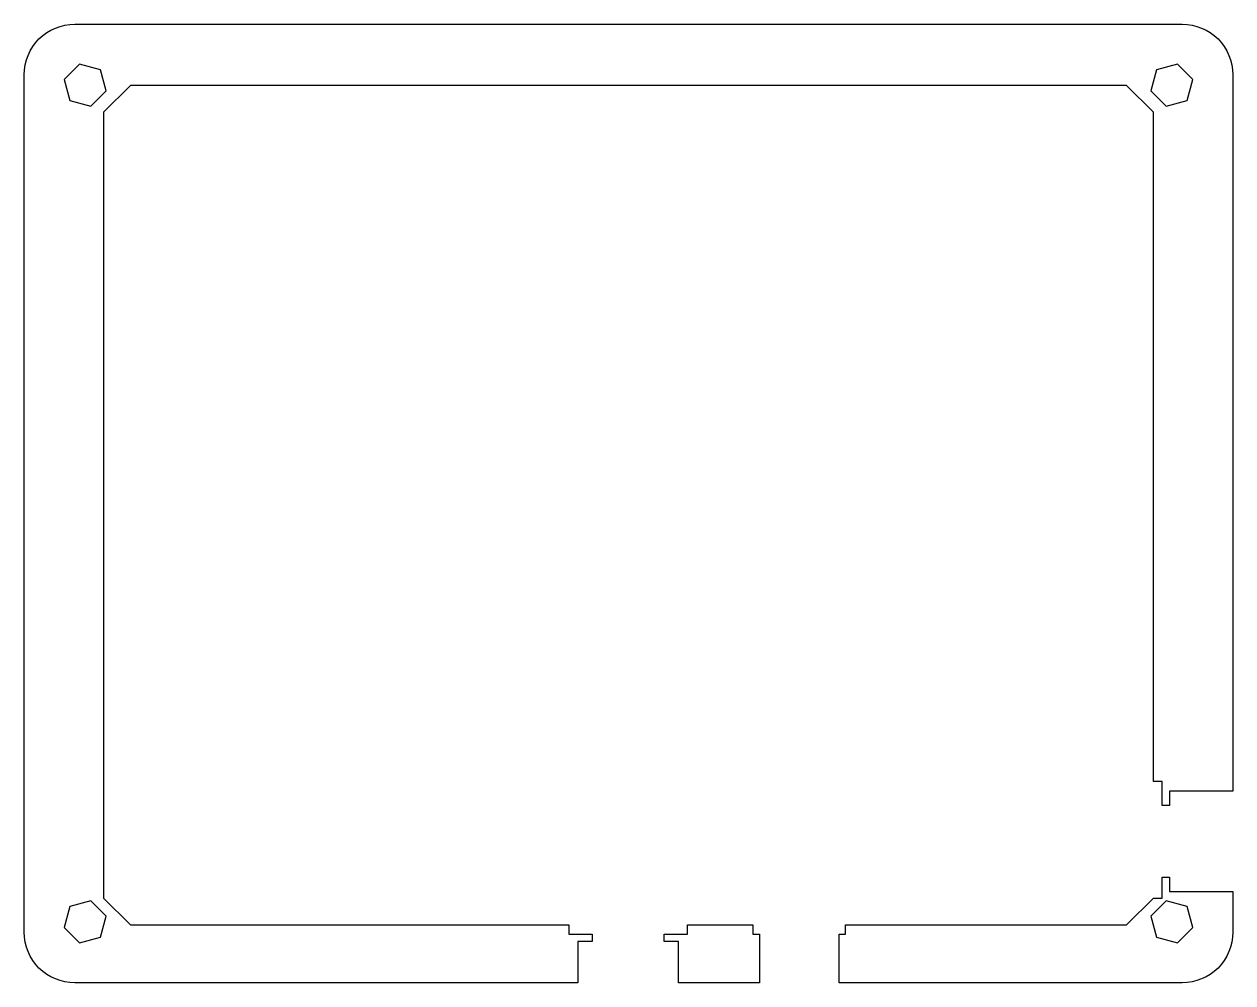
# Model space of a CAD drawing. Header units: millimetres. Extents: x -8 to 159, y -6 to 127.
import ezdxf

# ---------------------------------------------------------------- set-up
doc = ezdxf.new("R2010")
doc.units = ezdxf.units.MM
doc.layers.get('0').update_dxf_attribs({"linetype": 'CONTINUOUS'})

msp = doc.modelspace()

# ---------------------------------------------------------------- linework, layer by layer
for points in [[(-8.49, 119.83), (-8.49, 119.83, -0.414214), (-1.49, 126.83), (-1.49, 126.83), (151.87, 126.83, -0.414214), (158.87, 119.83), (158.87, 20.6), (150.12, 20.6), (150.12, 18.6), (149.08, 18.6), (149.08, 21.92), (147.87, 21.92), (147.87, 114.64), (144.16, 118.35), (6.22, 118.35), (2.51, 114.64), (2.51, 5.78), (6.22, 2.07), (66.95, 2.07), (66.95, 0.79), (70.18, 0.79), (70.18, -0.25), (68.18, -0.25), (68.18, -5.97), (-1.49, -5.97, -0.414214), (-8.49, 1.03)], [(104.34, -5.97), (104.34, 0.79), (105.26, 0.79), (105.26, 2.07), (144.16, 2.07), (147.87, 5.78), (149.08, 5.78), (149.08, 8.66), (150.12, 8.66), (150.12, 6.66), (158.87, 6.66), (158.87, 1.03, -0.414214), (151.87, -5.97)]]:
    msp.add_lwpolyline(points, format="xyb", close=True)
for points in [[(-2.95, 119.17), (-2.18, 116.27), (0.72, 115.49), (2.85, 117.61), (2.07, 120.51), (-0.83, 121.29)], [(148.31, 120.51), (147.53, 117.61), (149.66, 115.49), (152.56, 116.27), (153.33, 119.17), (151.21, 121.29)], [(-2.18, 4.59), (-2.95, 1.69), (-0.83, -0.43), (2.07, 0.35), (2.85, 3.25), (0.72, 5.37)], [(149.66, 5.37), (147.53, 3.25), (148.31, 0.35), (151.21, -0.43), (153.33, 1.69), (152.56, 4.59)], [(93.34, 0.79), (93.34, -5.97), (82.12, -5.97), (82.12, -0.25), (80.12, -0.25), (80.12, 0.79), (83.35, 0.79), (83.35, 2.07), (92.42, 2.07), (92.42, 0.79)]]:
    msp.add_lwpolyline(points, close=True)

doc.saveas('drawing.dxf')
